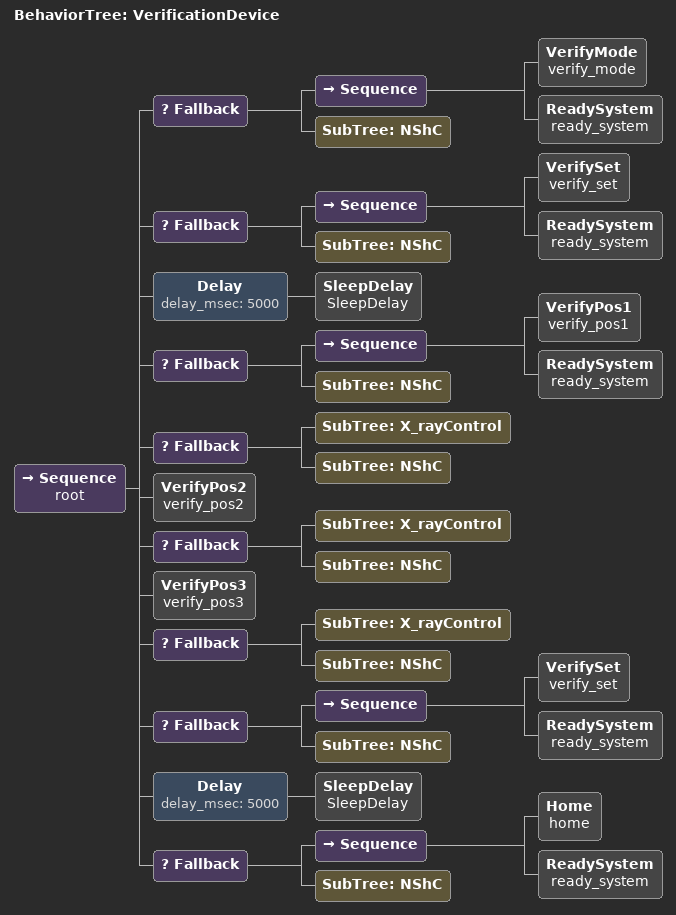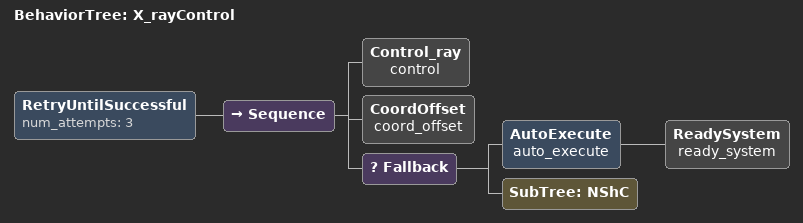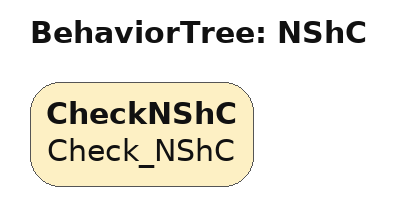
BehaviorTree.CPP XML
<root BTCPP_format="4" >

<!--Работа с устройством верификации-->
    <BehaviorTree ID="VerificationDevice">
        <Sequence name="root">

            <!--Первая ветка  "cmd":"verify_mode"-->
            <Fallback>
                <Sequence>
                    <VerifyMode   name="verify_mode"/>
                    <ReadySystem   name="ready_system"/>
                </Sequence>
                <SubTree ID="NShC"/>
            </Fallback>

            <!--Вторая ветка "move":"verify_set". -->
            <Fallback>
                <Sequence>
                    <VerifySet   name="verify_set"/>
                    <ReadySystem   name="ready_system"/>
                </Sequence>
                <SubTree ID="NShC"/>
            </Fallback>

            <!--Третья ветка Медработник устанавливает и закрепляет устройство верификации на кресле. -->
            <Delay delay_msec="5000">
                           <SleepDelay name="SleepDelay"/>
            </Delay>

            <!--Четвертая ветка move":"verify_pos1" -->
            <Fallback>
                <Sequence>
                    <VerifyPos1   name="verify_pos1"/>
                    <ReadySystem   name="ready_system"/>
                </Sequence>
                <SubTree ID="NShC"/>
            </Fallback>

            <!--Пятая ветка рентген-контроль" -->
            <Fallback>
                <SubTree ID="X_rayControl"/>
                <SubTree ID="NShC"/>
            </Fallback>

            <!--Шестая ветка "move":"verify_pos2"." -->
            <VerifyPos2   name="verify_pos2"/>
            <Fallback>
                <SubTree ID="X_rayControl"/>
                <SubTree ID="NShC"/>
            </Fallback>

            <!--Седьмая ветка "move":"verify_pos3"." -->
            <VerifyPos3   name="verify_pos3"/>
            <Fallback>
                <SubTree ID="X_rayControl"/>
                <SubTree ID="NShC"/>
            </Fallback>

            <!--Восьмая ветка move":"verify_set"" -->
            <Fallback>
                <Sequence>
                    <VerifySet   name="verify_set"/>
                    <ReadySystem   name="ready_system"/>
                </Sequence>
                <SubTree ID="NShC"/>
            </Fallback>

            <!--Девятая ветка Медработник снимает устройство верификации с кресла и убирает его. -->
            <Delay delay_msec="5000">
                           <SleepDelay name="SleepDelay"/>
            </Delay>

            <!--Десятая ветка "move":"home" -->
            <Fallback>
                <Sequence>
                    <Home   name="home"/>
                    <ReadySystem   name="ready_system"/>
                </Sequence>
                <SubTree ID="NShC"/>
            </Fallback>
        </Sequence>
    </BehaviorTree>

<!--Выполняется рентген-контроль положения устройства верификации-->
    <BehaviorTree ID="X_rayControl">
        <RetryUntilSuccessful num_attempts="3">
            <Sequence>
                <Control_ray   name="control"/>

                <CoordOffset   name="coord_offset"/>
                <Fallback>
                    <AutoExecute   name="auto_execute">
                        <ReadySystem   name="ready_system"/>
                    </AutoExecute>
                    <SubTree ID="NShC"/>
                </Fallback>
            </Sequence>
        </RetryUntilSuccessful>
    </BehaviorTree>

<!--Дерево НШС - хз, что там вообще происходит-->
    <BehaviorTree ID="NShC">
        <CheckNShC   name="Check_NShC"/>
    </BehaviorTree>

 </root>
